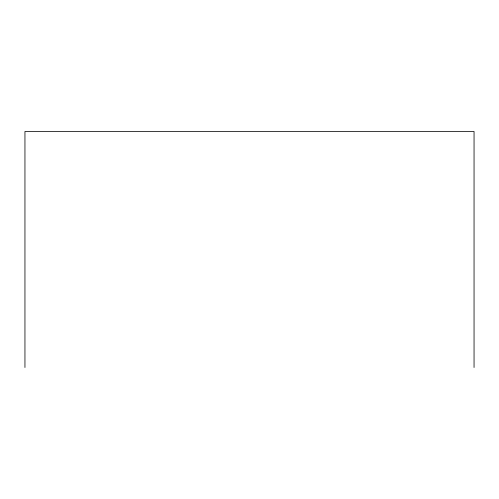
<?xml version="1.0" encoding="UTF-8"?>
<svg xmlns="http://www.w3.org/2000/svg" width="499" height="499" viewBox="0 0 499 499"><rect width="100%" height="100%" fill="white"/><g stroke="black" fill="none" stroke-linecap="round" stroke-linejoin="round"><path stroke-width="0.75" d="M474.05 367.507L474.05 131.493L24.95 131.493L24.95 367.507"/></g></svg>
